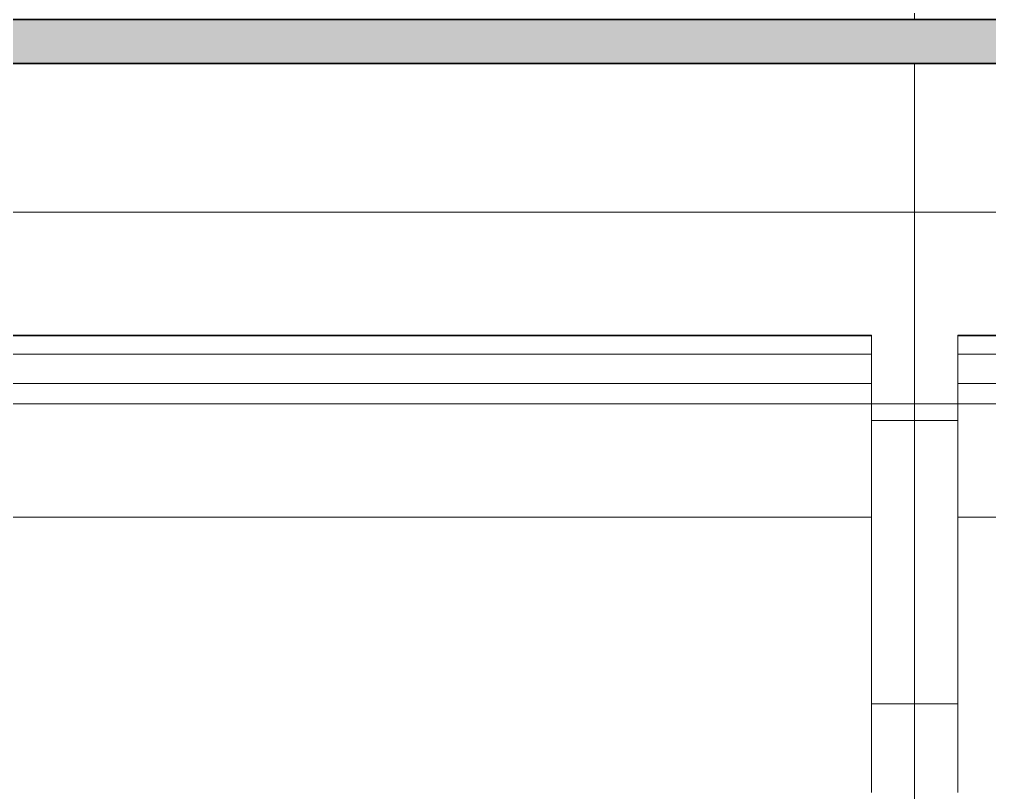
# Model space of a CAD drawing. Header units: millimetres. Extents: x -46169 to 237885, y -84465 to 18123.
# Drawn here: x 119982 to 120532, y -80503 to -80064 of the extents above; entities that cross this region are included whole.
import ezdxf

# ---------------------------------------------------------------- set-up
doc = ezdxf.new("R2010")
doc.units = ezdxf.units.MM
doc.header["$MEASUREMENT"] = 0
doc.linetypes.add('Wipeout_Contour', pattern=[1000, 0, -1000])
doc.layers.add('0_Pen_No__85', color=8, linetype='Continuous', lineweight=20)
doc.layers.add('New_A-35-M_FFE_Fixed_Pen_No__1', color=7, linetype='Continuous', lineweight=13)
doc.layers.add('New_A-25-M_Wall_Ext', color=7, linetype='Continuous')
doc.layers.add('New_A-35-M_FFE_Fixed', color=7, linetype='Continuous')
doc.layers.add('New_A-35-M_FFE_Fixed_Pen_No__104', color=7, linetype='Continuous', lineweight=15, true_color=0xa6a6a6)
doc.layers.add('New_A-35-M_FFE_Fixed_Pen_No__44', color=7, linetype='Continuous', lineweight=35, true_color=0x444444)

# ---------------------------------------------------------------- blocks, each defined once
blk = doc.blocks.new('Section Elem_2_2', base_point=(64459.15, -84332.61))
at = {"color": 254, "linetype": 'Wipeout_Contour', "lineweight": 0, "ltscale": 863243.063228}
blk.add_wipeout([(116728.38, -78182.61), (116728.38, -79726.43), (121319.73, -79726.43), (121319.73, -80282.61), (121879.36, -80282.61), (121879.36, -78182.61)], dxfattribs=at).dxf.layer = 'New_A-25-M_Wall_Ext'
blk = doc.blocks.new('Section Elem_22_2', base_point=(64459.15, -84332.61))
at = {"color": 254, "linetype": 'Wipeout_Contour', "lineweight": 0, "ltscale": 579727.21082}
blk.add_wipeout([(120489.73, -80089.43), (120489.73, -80173.88), (121039.73, -80173.88), (121039.73, -80089.43)], dxfattribs=at).dxf.layer = 'New_A-35-M_FFE_Fixed'
at = {"color": 254, "linetype": 'Wipeout_Contour', "lineweight": 0, "ltscale": 579975.43068}
blk.add_wipeout([(121015.23, -80243.61), (120514.23, -80243.61), (120514.23, -80244.13), (121015.23, -80244.13)], dxfattribs=at).dxf.layer = 'New_A-35-M_FFE_Fixed'
at = {"color": 254, "linetype": 'Wipeout_Contour', "lineweight": 0, "ltscale": 579999.930073}
blk.add_wipeout([(121015.23, -80254.45), (120514.23, -80254.45), (120514.23, -80255.42), (121015.23, -80255.42)], dxfattribs=at).dxf.layer = 'New_A-35-M_FFE_Fixed'
at = {"color": 254, "linetype": 'Wipeout_Contour', "lineweight": 0, "ltscale": 870652.845273}
blk.add_wipeout([(121015.23, -80346.96), (120514.23, -80346.96), (120514.23, -80503.33), (120544.23, -80503.33), (120985.23, -80503.33), (121015.23, -80503.33)], dxfattribs=at).dxf.layer = 'New_A-35-M_FFE_Fixed'
at = {"color": 254, "linetype": 'Wipeout_Contour', "lineweight": 0, "ltscale": 579837.620122}
blk.add_wipeout([(120489.73, -80189.27), (121039.73, -80189.27), (121039.73, -80173.88), (120489.73, -80173.88)], dxfattribs=at).dxf.layer = 'New_A-35-M_FFE_Fixed'
at = {"color": 254, "linetype": 'Wipeout_Contour', "lineweight": 0, "ltscale": 580006.083711}
blk.add_wipeout([(121015.23, -80256.82), (120514.23, -80256.82), (120514.23, -80258.61), (121015.23, -80258.61)], dxfattribs=at).dxf.layer = 'New_A-35-M_FFE_Fixed'
at = {"color": 254, "linetype": 'Wipeout_Contour', "lineweight": 0, "ltscale": 580119.70822}
blk.add_wipeout([(120514.23, -80271.08), (120514.23, -80346.96), (121015.23, -80346.96), (121015.23, -80271.08)], dxfattribs=at).dxf.layer = 'New_A-35-M_FFE_Fixed'
at = {"color": 254, "linetype": 'Wipeout_Contour', "lineweight": 0, "ltscale": 579360.520176}
blk.add_wipeout([(120489.73, -80351.09), (120489.73, -80371.46), (120514.23, -80371.46), (120514.23, -80351.09)], dxfattribs=at).dxf.layer = 'New_A-35-M_FFE_Fixed'
at = {"color": 254, "linetype": 'Wipeout_Contour', "lineweight": 0, "ltscale": 579451.38462}
blk.add_wipeout([(120489.73, -80391.97), (120489.73, -80412.46), (120514.23, -80412.46), (120514.23, -80391.97)], dxfattribs=at).dxf.layer = 'New_A-35-M_FFE_Fixed'
at = {"color": 254, "linetype": 'Wipeout_Contour', "lineweight": 0, "ltscale": 579617.645981}
blk.add_wipeout([(120489.73, -80473.58), (120489.73, -80480.58), (120514.23, -80480.58), (120514.23, -80473.58)], dxfattribs=at).dxf.layer = 'New_A-35-M_FFE_Fixed'
at = {"color": 254, "linetype": 'Wipeout_Contour', "lineweight": 0, "ltscale": 579648.804269}
blk.add_wipeout([(120489.73, -80487.59), (120489.73, -80494.61), (120514.23, -80494.61), (120514.23, -80487.59)], dxfattribs=at).dxf.layer = 'New_A-35-M_FFE_Fixed'
at = {"layer": 'New_A-35-M_FFE_Fixed_Pen_No__1', "linetype": 'Continuous'}
blk.add_line((120489.73, -80173.88), (121039.73, -80173.88), dxfattribs=at)
at = {"color": 254, "linetype": 'Wipeout_Contour', "lineweight": 0, "ltscale": 579871.541266}
blk.add_wipeout([(120489.73, -80189.27), (120489.73, -80204.54), (121039.73, -80204.54), (121039.73, -80189.27)], dxfattribs=at).dxf.layer = 'New_A-35-M_FFE_Fixed'
at = {"color": 254, "linetype": 'Wipeout_Contour', "lineweight": 0, "ltscale": 580010.421364}
blk.add_wipeout([(121015.23, -80258.61), (120514.23, -80258.61), (120514.23, -80260.74), (121015.23, -80260.74)], dxfattribs=at).dxf.layer = 'New_A-35-M_FFE_Fixed'
at = {"color": 254, "linetype": 'Wipeout_Contour', "lineweight": 0, "ltscale": 580026.740227}
blk.add_wipeout([(121015.23, -80265.7), (120514.23, -80265.7), (120514.23, -80268.38), (121015.23, -80268.38)], dxfattribs=at).dxf.layer = 'New_A-35-M_FFE_Fixed'
at = {"color": 254, "linetype": 'Wipeout_Contour', "lineweight": 0, "ltscale": 579228.322791}
blk.add_wipeout([(120489.73, -80311.28), (120514.23, -80311.28), (120514.23, -80292.11), (120489.73, -80292.11)], dxfattribs=at).dxf.layer = 'New_A-35-M_FFE_Fixed'
at = {"color": 254, "linetype": 'Wipeout_Contour', "lineweight": 0, "ltscale": 579405.881096}
blk.add_wipeout([(120489.73, -80371.46), (120489.73, -80391.97), (120514.23, -80391.97), (120514.23, -80371.46)], dxfattribs=at).dxf.layer = 'New_A-35-M_FFE_Fixed'
at = {"color": 254, "linetype": 'Wipeout_Contour', "lineweight": 0, "ltscale": 579602.146461}
blk.add_wipeout([(120489.73, -80466.62), (120489.73, -80473.58), (120514.23, -80473.58), (120514.23, -80466.62)], dxfattribs=at).dxf.layer = 'New_A-35-M_FFE_Fixed'
at = {"color": 254, "linetype": 'Wipeout_Contour', "lineweight": 0, "ltscale": 579633.209894}
blk.add_wipeout([(120489.73, -80480.58), (120489.73, -80487.59), (120514.23, -80487.59), (120514.23, -80480.58)], dxfattribs=at).dxf.layer = 'New_A-35-M_FFE_Fixed'
at = {"color": 254, "linetype": 'Wipeout_Contour', "lineweight": 0, "ltscale": 579664.395131}
blk.add_wipeout([(120489.73, -80494.61), (120489.73, -80501.63), (120514.23, -80501.63), (120514.23, -80494.61)], dxfattribs=at).dxf.layer = 'New_A-35-M_FFE_Fixed'
at = {"color": 254, "linetype": 'Wipeout_Contour', "lineweight": 0, "ltscale": 580002.548412}
blk.add_wipeout([(120514.23, -80255.42), (120514.23, -80256.82), (121015.23, -80256.82), (121015.23, -80255.42)], dxfattribs=at).dxf.layer = 'New_A-35-M_FFE_Fixed'
at = {"color": 254, "linetype": 'Wipeout_Contour', "lineweight": 0, "ltscale": 580015.420755}
blk.add_wipeout([(121015.23, -80260.74), (120514.23, -80260.74), (120514.23, -80263.13), (121015.23, -80263.13)], dxfattribs=at).dxf.layer = 'New_A-35-M_FFE_Fixed'
at = {"color": 254, "linetype": 'Wipeout_Contour', "lineweight": 0, "ltscale": 580032.693299}
blk.add_wipeout([(121015.23, -80268.38), (120514.23, -80268.38), (120514.23, -80271.08), (121015.23, -80271.08)], dxfattribs=at).dxf.layer = 'New_A-35-M_FFE_Fixed'
at = {"color": 254, "linetype": 'Wipeout_Contour', "lineweight": 0, "ltscale": 579271.442021}
blk.add_wipeout([(120489.73, -80311.28), (120489.73, -80330.99), (120514.23, -80330.99), (120514.23, -80311.28)], dxfattribs=at).dxf.layer = 'New_A-35-M_FFE_Fixed'
at = {"color": 254, "linetype": 'Wipeout_Contour', "lineweight": 0, "ltscale": 579586.745101}
blk.add_wipeout([(120489.73, -80459.71), (120489.73, -80466.62), (120514.23, -80466.62), (120514.23, -80459.71)], dxfattribs=at).dxf.layer = 'New_A-35-M_FFE_Fixed'
at = {"color": 254, "linetype": 'Wipeout_Contour', "lineweight": 0, "ltscale": 579679.948506}
blk.add_wipeout([(120489.73, -80501.63), (120489.73, -80508.61), (120514.23, -80508.61), (120514.23, -80501.63)], dxfattribs=at).dxf.layer = 'New_A-35-M_FFE_Fixed'
at = {"color": 254, "linetype": 'Wipeout_Contour', "lineweight": 0, "ltscale": 579987.435931}
blk.add_wipeout([(120514.23, -80244.13), (120514.23, -80254.45), (121015.23, -80254.45), (121015.23, -80244.13)], dxfattribs=at).dxf.layer = 'New_A-35-M_FFE_Fixed'
at = {"color": 254, "linetype": 'Wipeout_Contour', "lineweight": 0, "ltscale": 580020.919805}
blk.add_wipeout([(121015.23, -80263.13), (120514.23, -80263.13), (120514.23, -80265.7), (121015.23, -80265.7)], dxfattribs=at).dxf.layer = 'New_A-35-M_FFE_Fixed'
at = {"color": 254, "linetype": 'Wipeout_Contour', "lineweight": 0, "ltscale": 724157.729475}
blk.add_wipeout([(120514.23, -80330.99), (120489.73, -80330.99), (120489.73, -80351.09), (120514.23, -80351.09), (120514.23, -80346.96)], dxfattribs=at).dxf.layer = 'New_A-35-M_FFE_Fixed'
at = {"color": 254, "linetype": 'Wipeout_Contour', "lineweight": 0, "ltscale": 579571.47545}
blk.add_wipeout([(120489.73, -80452.87), (120489.73, -80459.71), (120514.23, -80459.71), (120514.23, -80452.87)], dxfattribs=at).dxf.layer = 'New_A-35-M_FFE_Fixed'
at = {"layer": 'New_A-35-M_FFE_Fixed_Pen_No__1', "linetype": 'Continuous'}
blk.add_line((120514.23, -80346.96), (121015.23, -80346.96), dxfattribs=at)
at = {"color": 254, "linetype": 'Wipeout_Contour', "lineweight": 0, "ltscale": 723916.312679}
blk.add_wipeout([(120514.23, -80249.35), (120489.73, -80249.35), (120489.73, -80263.87), (120514.23, -80263.87), (120514.23, -80250.05)], dxfattribs=at).dxf.layer = 'New_A-35-M_FFE_Fixed'
at = {"color": 254, "linetype": 'Wipeout_Contour', "lineweight": 0, "ltscale": 579541.596832}
blk.add_wipeout([(120489.73, -80432.81), (120489.73, -80452.87), (120514.23, -80452.87), (120514.23, -80432.81)], dxfattribs=at).dxf.layer = 'New_A-35-M_FFE_Fixed'
at = {"layer": 'New_A-35-M_FFE_Fixed_Pen_No__1', "linetype": 'Continuous'}
for p, q in [((120514.23, -80254.45), (121015.23, -80254.45)), ((120514.23, -80255.42), (120514.23, -80254.45)), ((120514.23, -80256.82), (120514.23, -80255.42)), ((120514.23, -80258.61), (120514.23, -80256.82)), ((120514.23, -80260.74), (120514.23, -80258.61)), ((120489.73, -80452.87), (120514.23, -80452.87))]:
    blk.add_line(p, q, dxfattribs=at)
at = {"color": 254, "linetype": 'Wipeout_Contour', "lineweight": 0, "ltscale": 1449941.357677373}
blk.add_wipeout([(120489.73, -80249.35), (120514.23, -80249.35), (120514.23, -80244.13), (120514.23, -80243.61), (121015.23, -80243.61), (121015.23, -80244.13), (121015.23, -80249.35), (121039.73, -80249.35), (121039.73, -80234.61), (120489.73, -80234.61)], dxfattribs=at).dxf.layer = 'New_A-35-M_FFE_Fixed'
at = {"color": 254, "linetype": 'Wipeout_Contour', "lineweight": 0, "ltscale": 723956.941083}
blk.add_wipeout([(120514.23, -80263.87), (120489.73, -80263.87), (120489.73, -80278.13), (120514.23, -80278.13), (120514.23, -80265.7)], dxfattribs=at).dxf.layer = 'New_A-35-M_FFE_Fixed'
at = {"color": 254, "linetype": 'Wipeout_Contour', "lineweight": 0, "ltscale": 579496.724848}
blk.add_wipeout([(120489.73, -80432.81), (120514.23, -80432.81), (120514.23, -80412.46), (120489.73, -80412.46)], dxfattribs=at).dxf.layer = 'New_A-35-M_FFE_Fixed'
at = {"layer": 'New_A-35-M_FFE_Fixed_Pen_No__1', "linetype": 'Continuous'}
for p, q in [((120514.23, -80243.61), (121015.23, -80243.61)), ((120514.23, -80244.13), (120514.23, -80243.61)), ((120514.23, -80244.13), (121015.23, -80244.13)), ((120514.23, -80254.45), (120514.23, -80244.13)), ((120514.23, -80263.13), (120514.23, -80260.74)), ((120514.23, -80265.7), (120514.23, -80263.13)), ((120514.23, -80268.38), (120514.23, -80265.7)), ((120514.23, -80271.08), (120514.23, -80268.38)), ((120514.23, -80271.08), (121015.23, -80271.08)), ((120514.23, -80503.33), (120514.23, -80346.96))]:
    blk.add_line(p, q, dxfattribs=at)
at = {"color": 254, "linetype": 'Wipeout_Contour', "lineweight": 0, "ltscale": 579938.445778}
blk.add_wipeout([(121039.73, -80234.61), (121039.73, -80219.66), (120489.73, -80219.66), (120489.73, -80234.61)], dxfattribs=at).dxf.layer = 'New_A-35-M_FFE_Fixed'
at = {"color": 254, "linetype": 'Wipeout_Contour', "lineweight": 0, "ltscale": 579191.558368}
blk.add_wipeout([(120489.73, -80278.13), (120489.73, -80292.11), (120514.23, -80292.11), (120514.23, -80278.13)], dxfattribs=at).dxf.layer = 'New_A-35-M_FFE_Fixed'
at = {"layer": 'New_A-35-M_FFE_Fixed_Pen_No__1', "linetype": 'Continuous'}
for p, q in [((120514.23, -80346.96), (120514.23, -80271.08)), ((120489.73, -80292.11), (120514.23, -80292.11))]:
    blk.add_line(p, q, dxfattribs=at)
at = {"color": 254, "linetype": 'Wipeout_Contour', "lineweight": 0, "ltscale": 579905.170115}
blk.add_wipeout([(120489.73, -80219.66), (121039.73, -80219.66), (121039.73, -80204.54), (120489.73, -80204.54)], dxfattribs=at).dxf.layer = 'New_A-35-M_FFE_Fixed'
blk = doc.blocks.new('Section Elem_23_2', base_point=(64459.15, -84332.61))
at = {"layer": 'New_A-35-M_FFE_Fixed_Pen_No__1', "linetype": 'Continuous'}
blk.add_line((120489.73, -80064.43), (120489.73, -79749.47), dxfattribs=at)
at = {"color": 254, "linetype": 'Wipeout_Contour', "lineweight": 0, "ltscale": 577895.3385}
blk.add_wipeout([(119939.73, -80173.88), (120489.73, -80173.88), (120489.73, -80089.43), (119939.73, -80089.43)], dxfattribs=at).dxf.layer = 'New_A-35-M_FFE_Fixed'
at = {"color": 254, "linetype": 'Wipeout_Contour', "lineweight": 0, "ltscale": 578144.344542}
blk.add_wipeout([(119964.23, -80243.61), (119964.23, -80244.13), (120465.23, -80244.13), (120465.23, -80243.61)], dxfattribs=at).dxf.layer = 'New_A-35-M_FFE_Fixed'
at = {"color": 254, "linetype": 'Wipeout_Contour', "lineweight": 0, "ltscale": 578168.921527}
blk.add_wipeout([(119964.23, -80254.45), (119964.23, -80255.42), (120465.23, -80255.42), (120465.23, -80254.45)], dxfattribs=at).dxf.layer = 'New_A-35-M_FFE_Fixed'
at = {"color": 254, "linetype": 'Wipeout_Contour', "lineweight": 0, "ltscale": 867908.398319}
blk.add_wipeout([(119964.23, -80346.96), (119964.23, -80503.33), (119994.23, -80503.33), (120435.23, -80503.33), (120465.23, -80503.33), (120465.23, -80346.96)], dxfattribs=at).dxf.layer = 'New_A-35-M_FFE_Fixed'
at = {"color": 254, "linetype": 'Wipeout_Contour', "lineweight": 0, "ltscale": 578006.097753}
blk.add_wipeout([(120489.73, -80189.27), (120489.73, -80173.88), (119939.73, -80173.88), (119939.73, -80189.27)], dxfattribs=at).dxf.layer = 'New_A-35-M_FFE_Fixed'
at = {"color": 254, "linetype": 'Wipeout_Contour', "lineweight": 0, "ltscale": 578175.094652}
blk.add_wipeout([(119964.23, -80256.82), (119964.23, -80258.61), (120465.23, -80258.61), (120465.23, -80256.82)], dxfattribs=at).dxf.layer = 'New_A-35-M_FFE_Fixed'
at = {"color": 254, "linetype": 'Wipeout_Contour', "lineweight": 0, "ltscale": 578289.078884}
blk.add_wipeout([(120465.23, -80271.08), (119964.23, -80271.08), (119964.23, -80346.96), (120465.23, -80346.96)], dxfattribs=at).dxf.layer = 'New_A-35-M_FFE_Fixed'
at = {"color": 254, "linetype": 'Wipeout_Contour', "lineweight": 0, "ltscale": 579278.990371}
blk.add_wipeout([(120489.73, -80351.09), (120465.23, -80351.09), (120465.23, -80371.46), (120489.73, -80371.46)], dxfattribs=at).dxf.layer = 'New_A-35-M_FFE_Fixed'
at = {"color": 254, "linetype": 'Wipeout_Contour', "lineweight": 0, "ltscale": 579369.867602}
blk.add_wipeout([(120489.73, -80391.97), (120465.23, -80391.97), (120465.23, -80412.46), (120489.73, -80412.46)], dxfattribs=at).dxf.layer = 'New_A-35-M_FFE_Fixed'
at = {"color": 254, "linetype": 'Wipeout_Contour', "lineweight": 0, "ltscale": 579536.15235}
blk.add_wipeout([(120465.23, -80473.58), (120465.23, -80480.58), (120489.73, -80480.58), (120489.73, -80473.58)], dxfattribs=at).dxf.layer = 'New_A-35-M_FFE_Fixed'
at = {"color": 254, "linetype": 'Wipeout_Contour', "lineweight": 0, "ltscale": 579567.315018}
blk.add_wipeout([(120489.73, -80487.59), (120465.23, -80487.59), (120465.23, -80494.61), (120489.73, -80494.61)], dxfattribs=at).dxf.layer = 'New_A-35-M_FFE_Fixed'
at = {"layer": 'New_A-35-M_FFE_Fixed_Pen_No__1', "linetype": 'Continuous'}
for q in [(120489.73, -80089.43), (119939.73, -80173.88)]:
    blk.add_line((120489.73, -80173.88), q, dxfattribs=at)
at = {"color": 254, "linetype": 'Wipeout_Contour', "lineweight": 0, "ltscale": 578040.126377}
blk.add_wipeout([(120489.73, -80189.27), (119939.73, -80189.27), (119939.73, -80204.54), (120489.73, -80204.54)], dxfattribs=at).dxf.layer = 'New_A-35-M_FFE_Fixed'
at = {"color": 254, "linetype": 'Wipeout_Contour', "lineweight": 0, "ltscale": 578179.446042}
blk.add_wipeout([(119964.23, -80258.61), (119964.23, -80260.74), (120465.23, -80260.74), (120465.23, -80258.61)], dxfattribs=at).dxf.layer = 'New_A-35-M_FFE_Fixed'
at = {"color": 254, "linetype": 'Wipeout_Contour', "lineweight": 0, "ltscale": 578195.816581}
blk.add_wipeout([(119964.23, -80265.7), (119964.23, -80268.38), (120465.23, -80268.38), (120465.23, -80265.7)], dxfattribs=at).dxf.layer = 'New_A-35-M_FFE_Fixed'
at = {"color": 254, "linetype": 'Wipeout_Contour', "lineweight": 0, "ltscale": 579146.77437}
blk.add_wipeout([(120465.23, -80311.28), (120489.73, -80311.28), (120489.73, -80292.11), (120465.23, -80292.11)], dxfattribs=at).dxf.layer = 'New_A-35-M_FFE_Fixed'
at = {"color": 254, "linetype": 'Wipeout_Contour', "lineweight": 0, "ltscale": 579324.357675}
blk.add_wipeout([(120489.73, -80371.46), (120465.23, -80371.46), (120465.23, -80391.97), (120489.73, -80391.97)], dxfattribs=at).dxf.layer = 'New_A-35-M_FFE_Fixed'
at = {"color": 254, "linetype": 'Wipeout_Contour', "lineweight": 0, "ltscale": 579520.65065}
blk.add_wipeout([(120489.73, -80466.62), (120465.23, -80466.62), (120465.23, -80473.58), (120489.73, -80473.58)], dxfattribs=at).dxf.layer = 'New_A-35-M_FFE_Fixed'
at = {"color": 254, "linetype": 'Wipeout_Contour', "lineweight": 0, "ltscale": 579551.718451}
blk.add_wipeout([(120489.73, -80480.58), (120465.23, -80480.58), (120465.23, -80487.59), (120489.73, -80487.59)], dxfattribs=at).dxf.layer = 'New_A-35-M_FFE_Fixed'
at = {"color": 254, "linetype": 'Wipeout_Contour', "lineweight": 0, "ltscale": 579582.908072}
blk.add_wipeout([(120489.73, -80494.61), (120465.23, -80494.61), (120465.23, -80501.63), (120489.73, -80501.63)], dxfattribs=at).dxf.layer = 'New_A-35-M_FFE_Fixed'
at = {"layer": 'New_A-35-M_FFE_Fixed_Pen_No__1', "linetype": 'Continuous'}
for p, q in [((120489.73, -80189.27), (120489.73, -80173.88)), ((120489.73, -80391.97), (120489.73, -80371.46)), ((120489.73, -80480.58), (120489.73, -80473.58)), ((120489.73, -80487.59), (120489.73, -80480.58)), ((120489.73, -80494.61), (120489.73, -80487.59))]:
    blk.add_line(p, q, dxfattribs=at)
at = {"color": 254, "linetype": 'Wipeout_Contour', "lineweight": 0, "ltscale": 578171.548157}
blk.add_wipeout([(119964.23, -80256.82), (120465.23, -80256.82), (120465.23, -80255.42), (119964.23, -80255.42)], dxfattribs=at).dxf.layer = 'New_A-35-M_FFE_Fixed'
at = {"color": 254, "linetype": 'Wipeout_Contour', "lineweight": 0, "ltscale": 578184.461264}
blk.add_wipeout([(119964.23, -80260.74), (119964.23, -80263.13), (120465.23, -80263.13), (120465.23, -80260.74)], dxfattribs=at).dxf.layer = 'New_A-35-M_FFE_Fixed'
at = {"color": 254, "linetype": 'Wipeout_Contour', "lineweight": 0, "ltscale": 578201.788505}
blk.add_wipeout([(119964.23, -80268.38), (119964.23, -80271.08), (120465.23, -80271.08), (120465.23, -80268.38)], dxfattribs=at).dxf.layer = 'New_A-35-M_FFE_Fixed'
at = {"color": 254, "linetype": 'Wipeout_Contour', "lineweight": 0, "ltscale": 579189.899678}
blk.add_wipeout([(120465.23, -80311.28), (120465.23, -80330.99), (120489.73, -80330.99), (120489.73, -80311.28)], dxfattribs=at).dxf.layer = 'New_A-35-M_FFE_Fixed'
at = {"color": 254, "linetype": 'Wipeout_Contour', "lineweight": 0, "ltscale": 579505.247123}
blk.add_wipeout([(120489.73, -80459.71), (120465.23, -80459.71), (120465.23, -80466.62), (120489.73, -80466.62)], dxfattribs=at).dxf.layer = 'New_A-35-M_FFE_Fixed'
at = {"color": 254, "linetype": 'Wipeout_Contour', "lineweight": 0, "ltscale": 579598.463631}
blk.add_wipeout([(120465.23, -80501.63), (120465.23, -80508.61), (120489.73, -80508.61), (120489.73, -80501.63)], dxfattribs=at).dxf.layer = 'New_A-35-M_FFE_Fixed'
at = {"layer": 'New_A-35-M_FFE_Fixed_Pen_No__1', "linetype": 'Continuous'}
for p, q in [((120489.73, -80473.58), (120489.73, -80466.62)), ((120489.73, -80501.63), (120489.73, -80494.61)), ((120489.73, -80508.61), (120489.73, -80501.63))]:
    blk.add_line(p, q, dxfattribs=at)
at = {"color": 254, "linetype": 'Wipeout_Contour', "lineweight": 0, "ltscale": 578156.387814}
blk.add_wipeout([(120465.23, -80244.13), (119964.23, -80244.13), (119964.23, -80254.45), (120465.23, -80254.45)], dxfattribs=at).dxf.layer = 'New_A-35-M_FFE_Fixed'
at = {"color": 254, "linetype": 'Wipeout_Contour', "lineweight": 0, "ltscale": 578189.977729}
blk.add_wipeout([(119964.23, -80263.13), (119964.23, -80265.7), (120465.23, -80265.7), (120465.23, -80263.13)], dxfattribs=at).dxf.layer = 'New_A-35-M_FFE_Fixed'
at = {"color": 254, "linetype": 'Wipeout_Contour', "lineweight": 0, "ltscale": 724036.258175}
blk.add_wipeout([(120465.23, -80330.99), (120465.23, -80346.96), (120465.23, -80351.09), (120489.73, -80351.09), (120489.73, -80330.99)], dxfattribs=at).dxf.layer = 'New_A-35-M_FFE_Fixed'
at = {"color": 254, "linetype": 'Wipeout_Contour', "lineweight": 0, "ltscale": 579489.975325}
blk.add_wipeout([(120489.73, -80452.87), (120465.23, -80452.87), (120465.23, -80459.71), (120489.73, -80459.71)], dxfattribs=at).dxf.layer = 'New_A-35-M_FFE_Fixed'
at = {"layer": 'New_A-35-M_FFE_Fixed_Pen_No__1', "linetype": 'Continuous'}
for p, q in [((120489.73, -80330.99), (120489.73, -80311.28)), ((120489.73, -80351.09), (120489.73, -80330.99)), ((120465.23, -80346.96), (119964.23, -80346.96)), ((120489.73, -80371.46), (120489.73, -80351.09)), ((120489.73, -80466.62), (120489.73, -80459.71))]:
    blk.add_line(p, q, dxfattribs=at)
at = {"color": 254, "linetype": 'Wipeout_Contour', "lineweight": 0, "ltscale": 723794.800057}
blk.add_wipeout([(120489.73, -80249.35), (120465.23, -80249.35), (120465.23, -80250.05), (120465.23, -80263.87), (120489.73, -80263.87)], dxfattribs=at).dxf.layer = 'New_A-35-M_FFE_Fixed'
at = {"color": 254, "linetype": 'Wipeout_Contour', "lineweight": 0, "ltscale": 579460.092506}
blk.add_wipeout([(120489.73, -80432.81), (120465.23, -80432.81), (120465.23, -80452.87), (120489.73, -80452.87)], dxfattribs=at).dxf.layer = 'New_A-35-M_FFE_Fixed'
at = {"layer": 'New_A-35-M_FFE_Fixed_Pen_No__1', "linetype": 'Continuous'}
for p, q in [((120465.23, -80254.45), (119964.23, -80254.45)), ((120465.23, -80255.42), (120465.23, -80254.45)), ((120465.23, -80256.82), (120465.23, -80255.42)), ((120465.23, -80258.61), (120465.23, -80256.82)), ((120465.23, -80260.74), (120465.23, -80258.61)), ((120489.73, -80452.87), (120465.23, -80452.87)), ((120489.73, -80459.71), (120489.73, -80452.87))]:
    blk.add_line(p, q, dxfattribs=at)
at = {"color": 254, "linetype": 'Wipeout_Contour', "lineweight": 0, "ltscale": 1445363.651480723}
blk.add_wipeout([(119939.73, -80234.61), (119939.73, -80249.35), (119964.23, -80249.35), (119964.23, -80244.13), (119964.23, -80243.61), (120465.23, -80243.61), (120465.23, -80244.13), (120465.23, -80249.35), (120489.73, -80249.35), (120489.73, -80234.61)], dxfattribs=at).dxf.layer = 'New_A-35-M_FFE_Fixed'
at = {"color": 254, "linetype": 'Wipeout_Contour', "lineweight": 0, "ltscale": 723835.435377}
blk.add_wipeout([(120489.73, -80263.87), (120465.23, -80263.87), (120465.23, -80265.7), (120465.23, -80278.13), (120489.73, -80278.13)], dxfattribs=at).dxf.layer = 'New_A-35-M_FFE_Fixed'
at = {"color": 254, "linetype": 'Wipeout_Contour', "lineweight": 0, "ltscale": 579415.214209}
blk.add_wipeout([(120489.73, -80412.46), (120465.23, -80412.46), (120465.23, -80432.81), (120489.73, -80432.81)], dxfattribs=at).dxf.layer = 'New_A-35-M_FFE_Fixed'
at = {"layer": 'New_A-35-M_FFE_Fixed_Pen_No__1', "linetype": 'Continuous'}
for p, q in [((120465.23, -80243.61), (119964.23, -80243.61)), ((120465.23, -80244.13), (119964.23, -80244.13)), ((120465.23, -80244.13), (120465.23, -80243.61)), ((120465.23, -80254.45), (120465.23, -80244.13)), ((120489.73, -80263.87), (120489.73, -80249.35)), ((120465.23, -80263.13), (120465.23, -80260.74)), ((120465.23, -80265.7), (120465.23, -80263.13)), ((120465.23, -80268.38), (120465.23, -80265.7)), ((120465.23, -80271.08), (120465.23, -80268.38)), ((120465.23, -80271.08), (119964.23, -80271.08)), ((120465.23, -80503.33), (120465.23, -80346.96)), ((120489.73, -80412.46), (120489.73, -80391.97)), ((120489.73, -80432.81), (120489.73, -80412.46)), ((120489.73, -80452.87), (120489.73, -80432.81))]:
    blk.add_line(p, q, dxfattribs=at)
at = {"color": 254, "linetype": 'Wipeout_Contour', "lineweight": 0, "ltscale": 578107.242839}
blk.add_wipeout([(119939.73, -80234.61), (120489.73, -80234.61), (120489.73, -80219.66), (119939.73, -80219.66)], dxfattribs=at).dxf.layer = 'New_A-35-M_FFE_Fixed'
at = {"color": 254, "linetype": 'Wipeout_Contour', "lineweight": 0, "ltscale": 579110.004777}
blk.add_wipeout([(120489.73, -80278.13), (120465.23, -80278.13), (120465.23, -80292.11), (120489.73, -80292.11)], dxfattribs=at).dxf.layer = 'New_A-35-M_FFE_Fixed'
at = {"layer": 'New_A-35-M_FFE_Fixed_Pen_No__1', "linetype": 'Continuous'}
for p, q in [((120489.73, -80249.35), (120489.73, -80234.61)), ((120489.73, -80278.13), (120489.73, -80263.87)), ((120465.23, -80346.96), (120465.23, -80271.08)), ((120489.73, -80292.11), (120489.73, -80278.13)), ((120489.73, -80292.11), (120465.23, -80292.11)), ((120489.73, -80311.28), (120489.73, -80292.11))]:
    blk.add_line(p, q, dxfattribs=at)
at = {"color": 254, "linetype": 'Wipeout_Contour', "lineweight": 0, "ltscale": 578073.861767}
blk.add_wipeout([(120489.73, -80219.66), (120489.73, -80204.54), (119939.73, -80204.54), (119939.73, -80219.66)], dxfattribs=at).dxf.layer = 'New_A-35-M_FFE_Fixed'
at = {"layer": 'New_A-35-M_FFE_Fixed_Pen_No__1', "linetype": 'Continuous'}
for p, q in [((120489.73, -80204.54), (120489.73, -80189.27)), ((120489.73, -80219.66), (120489.73, -80204.54)), ((120489.73, -80234.61), (120489.73, -80219.66))]:
    blk.add_line(p, q, dxfattribs=at)
blk = doc.blocks.new('Section Elem_40_2', base_point=(64459.15, -84332.61))
at = {"layer": 'New_A-35-M_FFE_Fixed_Pen_No__104', "linetype": 'Continuous'}
blk.add_hatch(color=256, dxfattribs=at).paths.add_polyline_path([(121044.73, -80064.43), (120214.73, -80064.43), (120214.73, -80089.43), (121044.73, -80089.43)])
at = {"layer": 'New_A-35-M_FFE_Fixed_Pen_No__44', "linetype": 'Continuous'}
for p, q in [((121044.73, -80064.43), (120214.73, -80064.43)), ((121044.73, -80089.43), (120214.73, -80089.43))]:
    blk.add_line(p, q, dxfattribs=at)
blk = doc.blocks.new('Section Elem_41_2', base_point=(64459.15, -84332.61))
at = {"layer": 'New_A-35-M_FFE_Fixed_Pen_No__104', "linetype": 'Continuous'}
blk.add_hatch(color=256, dxfattribs=at).paths.add_polyline_path([(119664.73, -80089.43), (120214.73, -80089.43), (120214.73, -80064.43), (119664.73, -80064.43)])
at = {"layer": 'New_A-35-M_FFE_Fixed_Pen_No__44', "linetype": 'Continuous'}
for p, q in [((120214.73, -80064.43), (119664.73, -80064.43)), ((120214.73, -80089.43), (119664.73, -80089.43))]:
    blk.add_line(p, q, dxfattribs=at)
blk = doc.blocks.new('I-05 Lecture Theatre Elevation_STORY_MARKER', base_point=(64459.15, -84332.61))
at = {"layer": '0_Pen_No__85', "linetype": 'Continuous'}
blk.add_line((109406.88, -80282.61), (122222.29, -80282.61), dxfattribs=at)

msp = doc.modelspace()

# ---------------------------------------------------------------- block references
at = {"layer": 'New_A-25-M_Wall_Ext'}
msp.add_blockref('Section Elem_2_2', (64459.15, -84332.61), dxfattribs=at)

# ---------------------------------------------------------------- next in the draw order: block references
at = {"layer": 'New_A-35-M_FFE_Fixed'}
msp.add_blockref('Section Elem_22_2', (64459.15, -84332.61), dxfattribs=at)

# ---------------------------------------------------------------- next in the draw order: block references
msp.add_blockref('Section Elem_23_2', (64459.15, -84332.61), dxfattribs=at)

# ---------------------------------------------------------------- next in the draw order: block references
at = {"linetype": 'Continuous', "lineweight": 0}
msp.add_blockref('I-05 Lecture Theatre Elevation_STORY_MARKER', (64459.15, -84332.61), dxfattribs=at)
at = {"layer": 'New_A-35-M_FFE_Fixed'}
for name in ['Section Elem_41_2', 'Section Elem_40_2']:
    msp.add_blockref(name, (64459.15, -84332.61), dxfattribs=at)

doc.saveas('drawing.dxf')
